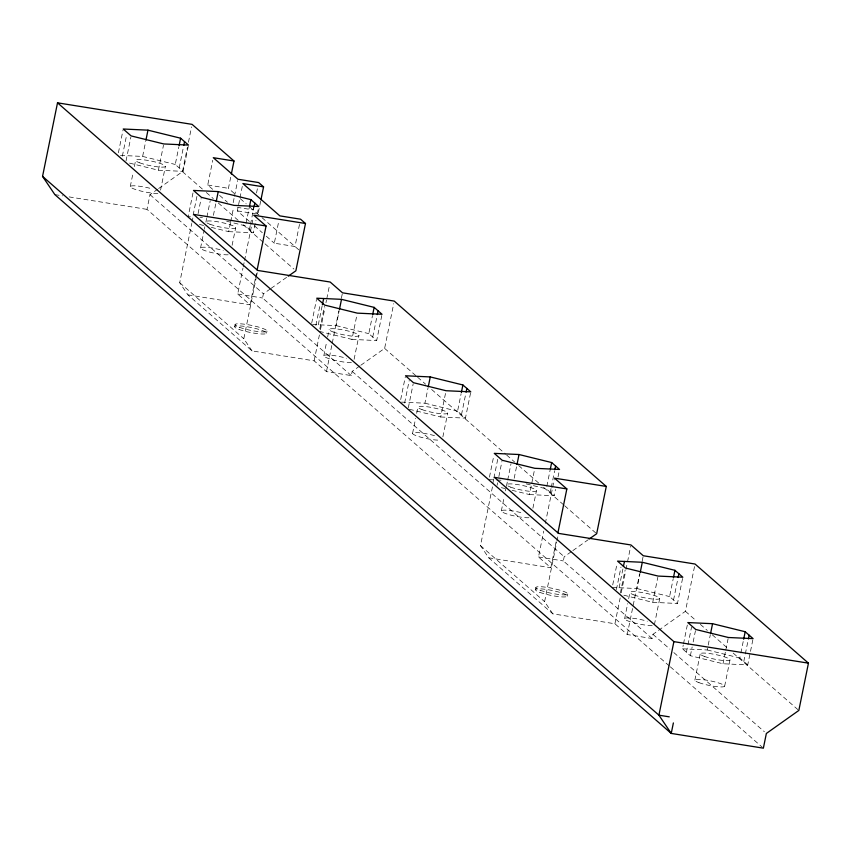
<?xml version="1.0" encoding="UTF-8"?>
<svg xmlns="http://www.w3.org/2000/svg" width="851" height="851" viewBox="0 0 851 851"><rect width="100%" height="100%" fill="white"/><g stroke="black" fill="none" stroke-linecap="round" stroke-linejoin="round"><path stroke-width="0.64" stroke-dasharray="4.25 3.19" d="M118.395 152.786L122.98 130.267M122.342 156.233L126.661 134.969M126.033 160.924L130.863 137.16M130.277 186.571L133.075 172.806M134.352 166.551L135.628 160.307M120.491 155.403L142.628 156.424L145.681 141.415M669.312 665.95L147 209.367L149.989 194.656L157.563 189.294M129.543 163.105L158.403 170.221L163.498 145.202M160.573 190.113L165.402 166.349M188.241 146.34L183.146 171.359L175.253 164.466L178.816 146.957M179.199 167.913L183.529 146.649M158.648 188.528L182.465 171.647L187.401 147.372M188.443 142.255L191.56 126.916M192.986 192.943L188.156 216.707L193.358 216.952M193.113 215.154L196.932 196.39M359.739 366.015L352.154 371.387L351.303 375.589L326.465 371.61L314.136 360.835L252.024 350.899L187.922 294.861L179.71 282.702L191.773 223.419M192.028 222.132L193.347 215.686M198.081 213.601L201.134 198.581M212.665 189.316L207.729 185.007L212.761 160.296M200.549 247.992L204.112 230.483M204.368 229.227L204.878 226.728M205.889 222.09L206.655 218.335M206.899 217.079L210.208 200.825M213.399 215.346L215.952 202.836M234.355 193.496L228.44 188.326L230.823 176.614M233.185 202.655L234.238 197.453M234.504 196.155L237.684 180.54M211.325 227.366L228.674 231.642L230.451 222.888M230.706 221.632L233.504 207.878M249.311 221.356L237.323 210.867L239.705 199.166M239.961 197.857L242.609 184.858M232.11 245.279L235.674 227.77M246.035 223.387L249.343 207.123M253.619 207.272L253.087 209.878L237.567 207.389M256.534 192.964L257.587 187.763M249.471 229.334L250.237 225.589M250.492 224.334L254.045 206.825M255.289 278.968L250.034 304.807L237.706 294.031L242.96 268.193M243.226 266.895L244.28 261.725M244.535 260.438L251.63 225.558M251.896 224.26L253.215 217.803M228.674 231.642L253.417 232.791L255.96 220.281M257.236 214.026L258.247 209.016M234.642 326.72L235.078 324.614M260.672 201.176L258.023 214.186L237.323 210.867M255.555 277.671L256.598 272.501M252.024 350.899L243.811 338.73L256.13 278.171M256.396 276.883L257.449 271.724M351.303 375.589L262.544 297.999L263.406 293.797L269.895 289.202M299.499 224.398L294.999 246.513L274.299 243.205L278.798 221.079M266.554 333.188L266.98 331.092M311.679 323.22L316.519 299.446M315.881 325.412L320.21 304.147M318.306 324.784L322.38 304.775M319.827 328.858L324.401 306.349M314.136 360.835L319.391 334.996M320.444 329.837L324.912 307.871M325.965 302.701L326.486 300.116M326.752 298.829L329.645 284.617M323.816 355.75L326.624 341.996M327.635 336.985L329.167 329.486M326.465 371.61L331.975 344.485M332.241 343.198L338.815 310.892M341.442 297.978L342.23 294.095M312.572 324.518L336.166 325.614L339.219 310.604M319.316 331.369L351.942 339.4L357.037 314.381M354.112 359.292L358.952 335.528M381.78 315.53L376.685 340.549L368.802 333.645L372.366 316.136M372.738 337.102L377.067 315.827M360.813 365.249L384.631 348.378L393.726 303.647M400.693 399.555L405.267 377.036M404.64 403.002L409.214 380.482M408.331 407.703L413.16 383.929M412.575 433.34L415.628 418.33M416.65 413.331L417.926 407.076M401.481 402.119L424.926 403.193L427.979 388.184M409.331 409.257L440.701 416.99L445.796 391.971M442.871 436.882L447.7 413.118M470.539 393.119L465.444 418.128L457.551 411.235L461.114 393.726M461.497 414.682L465.827 393.417M489.453 477.145L493.771 455.87M492.889 483.091L493.644 479.336M493.899 478.081L497.718 459.327M694.522 566.585L685.417 611.305L652.951 634.325L652.089 638.527L627.251 634.548L614.922 623.772L552.81 613.837L488.708 557.799L480.496 545.629L492.559 486.357M497.08 485.283L497.59 482.783M498.867 476.528L501.92 461.519M501.335 510.93L504.132 497.165M505.409 490.91L506.175 487.166M506.419 486.272L507.441 481.272M507.696 480.017L511.004 463.763M514.185 478.283L516.738 465.774M512.111 490.304L529.46 494.58L534.545 469.561M532.896 508.217L536.46 490.708M546.821 486.325L550.129 470.06M550.257 492.272L551.023 488.517M551.278 487.272L554.586 471.007M556.075 541.896L550.82 567.734L538.492 556.958L543.746 531.12M545.321 523.376L552.427 488.495M552.682 487.197L554.267 479.443M529.46 494.58L554.203 495.718L555.469 489.463M558.022 476.954L559.288 470.699M535.439 589.647L535.864 587.552M552.81 613.837L544.597 601.668L556.66 542.395M556.926 541.098L558.235 534.662M652.089 638.527L563.33 560.937L564.192 556.735L571.766 551.363M567.34 596.125L567.766 594.019M612.72 584.903L617.049 563.639M616.411 589.594L620.996 567.085M619.102 587.722L623.166 567.702M620.358 593.051L624.942 570.532M614.922 623.772L620.177 597.934M621.23 592.764L625.698 570.808M625.964 569.51L627.272 563.054M627.538 561.766L630.687 546.257M624.613 618.688L627.666 603.678M628.676 598.678L629.953 592.424M627.251 634.548L639.601 573.829M642.228 560.915L643.016 557.033M612.209 587.403L636.952 588.541L640.005 573.531M623.868 595.221L652.738 602.338L657.823 577.318M654.387 624.73L659.738 598.466M682.566 578.467L677.47 603.476L669.588 596.583L673.152 579.074M673.535 600.029L677.853 578.765M752.827 639.888L747.742 664.908L722.999 663.759L690.374 655.717L682.481 648.824L683.247 645.069M683.502 643.824L687.31 625.059M686.427 652.27L687.693 646.015M687.948 644.771L691.512 627.251M690.374 655.717L692.15 646.962M693.171 641.962L695.458 630.708M694.873 680.109L700.224 653.845M682.481 648.824L707.224 649.973L710.277 634.952M722.999 663.759L725.541 651.249M725.797 650.004L728.094 638.739M724.658 686.151L729.998 659.887M747.742 664.908L739.849 658.004L740.615 654.259M740.87 653.004L743.412 640.495M743.795 661.461L745.072 655.206M745.327 653.951L748.125 640.186M270.98 288.436L287.212 276.926M572.851 550.597L587.998 539.864M158.403 170.221L183.146 171.359M199.868 217.25L202.474 217.367M351.942 339.4L376.685 340.549M440.701 416.99L465.444 418.128M488.942 479.645L495.452 479.943M496.75 480.007L501.962 480.241M652.738 602.338L677.47 603.476M207.729 185.007L228.44 188.326M54.868 194.624L62.655 195.868M69.144 196.911L147 209.367M237.706 294.031L262.544 297.999M187.922 294.861L250.034 304.807M538.492 556.958L563.33 560.937M488.708 557.799L550.82 567.734M142.628 156.424L175.253 164.466M226.696 221.249L245.524 225.887L253.417 232.791M199.442 224.441L203.985 225.558M336.166 325.614L368.802 333.645M424.926 403.193L457.551 411.235M526.226 483.879L546.31 488.825L554.203 495.718M501.367 487.655L504.771 488.495M636.952 588.541L669.588 596.583M707.224 649.973L739.849 658.004M240.269 198.666L246.184 203.836M250.13 207.293L261.023 216.803M262.023 217.675L298.946 249.96M219.569 195.358L227.462 202.251M254.311 225.728L262.31 232.717M266.31 236.206L274.299 243.205M182.465 171.647L202.357 189.039M206.336 192.517L213.303 198.613M218.271 202.953L238.174 220.345M243.141 224.696L264.033 242.96M265.033 243.833L293.882 269.044M384.631 348.378L416.639 376.355M417.639 377.227L425.638 384.216M431.638 389.471L505.643 454.168M506.643 455.04L514.653 462.029M518.653 465.529L538.651 483.017M543.651 487.389L563.66 504.877M564.66 505.749L595.657 532.854M685.417 611.305L696.363 620.879M700.341 624.357L707.309 630.442M712.276 634.793L728.201 648.707M733.168 653.057L797.834 709.585M149.989 194.656L263.406 293.797M352.154 371.387L564.192 556.735M652.951 634.325L669.854 649.111M673.843 652.589L764.368 731.722M670.311 666.822L762.368 747.295M179.71 282.702L243.811 338.73M480.496 545.629L544.597 601.668M157.861 193.368A15.19 2.351 11.5 0 1 137.734 190.198A15.19 2.351 11.5 0 1 132.054 185.858A15.19 2.351 11.5 0 1 151.85 188.773M228.121 254.789A15.19 2.351 11.5 0 1 207.633 251.513A15.19 2.351 11.5 0 1 202.751 247.237A15.19 2.351 11.5 0 1 223.249 250.524M351.399 362.547A15.19 2.351 11.5 0 1 330.901 359.271A15.19 2.351 11.5 0 1 326.029 355.005A15.19 2.351 11.5 0 1 346.517 358.282M528.918 517.727A15.19 2.351 11.5 0 1 508.792 514.557A15.19 2.351 11.5 0 1 503.111 510.206A15.19 2.351 11.5 0 1 522.897 513.132M437.701 440.137A15.19 2.351 11.5 0 1 417.575 436.191A15.19 2.351 11.5 0 1 415.511 432.563A15.19 2.351 11.5 0 1 435.276 435.872M652.185 625.485A15.19 2.351 11.5 0 1 631.697 622.209A15.19 2.351 11.5 0 1 626.815 617.932A15.19 2.351 11.5 0 1 647.303 621.219M421.99 409.597A15.19 2.351 11.5 0 0 447.094 413.607A15.19 2.351 11.5 0 0 429.361 407.076A15.19 2.351 11.5 0 0 421.99 409.597M634.016 594.945A15.19 2.351 11.5 0 0 659.121 598.955A15.19 2.351 11.5 0 0 641.388 592.424A15.19 2.351 11.5 0 0 634.016 594.945M239.429 327.316A16.275 2.521 11.5 0 0 266.32 331.624A16.275 2.521 11.5 0 0 247.333 324.614A16.275 2.521 11.5 0 0 239.429 327.316M540.215 590.254A16.275 2.521 11.5 0 0 567.117 594.551A16.275 2.521 11.5 0 0 548.118 587.552A16.275 2.521 11.5 0 0 540.215 590.254M698.937 682.63A15.19 2.351 11.5 0 0 724.041 686.651A15.19 2.351 11.5 0 0 706.319 680.119A15.19 2.351 11.5 0 0 698.937 682.63M139.692 162.828A15.19 2.351 11.5 0 0 164.796 166.839A15.19 2.351 11.5 0 0 147.063 160.307A15.19 2.351 11.5 0 0 139.692 162.828M209.963 224.249A15.19 2.351 11.5 0 0 235.057 228.259A15.19 2.351 11.5 0 0 217.335 221.728A15.19 2.351 11.5 0 0 209.963 224.249M333.23 332.007A15.19 2.351 11.5 0 0 358.335 336.028A15.19 2.351 11.5 0 0 340.602 329.486A15.19 2.351 11.5 0 0 333.23 332.007M510.749 487.176A15.19 2.351 11.5 0 0 535.843 491.197A15.19 2.351 11.5 0 0 518.121 484.666A15.19 2.351 11.5 0 0 510.749 487.176M704.288 656.366A15.19 2.351 11.5 0 0 729.381 660.387A15.19 2.351 11.5 0 0 711.659 653.845A15.19 2.351 11.5 0 0 704.288 656.366M239.003 329.411A16.275 2.521 11.5 0 0 265.895 333.72A16.275 2.521 11.5 0 0 246.907 326.72A16.275 2.521 11.5 0 0 239.003 329.411M539.789 592.349A16.275 2.521 11.5 0 0 566.681 596.657A16.275 2.521 11.5 0 0 547.693 589.658A16.275 2.521 11.5 0 0 539.789 592.349"/><path stroke-width="1.28" d="M557.916 532.854L566.851 488.931L494.388 477.337L558.501 533.375L630.953 544.97L643.282 555.746L695.033 564.022L808.45 663.163L798.834 710.447L766.357 733.466L763.368 748.167L671.237 733.424L54.868 194.624L42.55 176.38L57.517 102.833L192.081 124.363L233.993 160.999L231.344 174.008M145.936 140.16L147.968 130.16L180.603 138.202L188.496 145.096L163.754 143.947L131.118 135.915L123.225 129.012L147.968 130.16M179.072 145.702L180.603 138.202M183.784 145.393L184.55 141.649M216.197 201.591L218.239 191.581L250.864 199.623L258.757 206.516L234.014 205.378L201.389 197.336L193.496 190.443L218.239 191.581M249.598 205.878L250.864 199.623M254.045 206.825L254.811 203.07M260.938 199.879L263.576 186.869L258.651 182.561L237.95 179.242L213.293 157.69L233.993 160.999M257.13 269.927L266.065 225.994L253.736 215.218L305.488 223.505L295.871 270.788L288.298 276.16M322.38 304.775L323.657 298.52M339.475 309.349L341.506 299.339L374.142 307.381L382.035 314.274L357.292 313.136L324.656 305.094L316.774 298.201L341.506 299.339M372.61 314.891L374.142 307.381M377.323 314.583L378.089 310.828M428.234 386.939L430.266 376.929L462.901 384.971L470.784 391.864L446.052 390.726L413.416 382.684L405.523 375.78L430.266 376.929M461.37 392.471L462.901 384.971M466.082 392.173L466.848 388.418M516.993 464.518L519.025 454.519L551.661 462.55L559.543 469.454L534.8 468.305L502.175 460.274L494.282 453.37L519.025 454.519M550.384 468.805L551.661 462.55M554.841 469.752L555.597 466.008M266.065 225.994L193.602 214.399L257.704 270.437L330.167 282.032L342.496 292.808L394.247 301.094L606.284 486.442L596.657 533.726L589.083 539.087M623.421 566.458L624.443 561.447M640.26 572.287L642.303 562.277L674.928 570.319L682.821 577.212L658.078 576.074L625.442 568.032L617.56 561.128L642.303 562.277M673.407 577.818L674.928 570.319M678.109 577.521L678.875 573.765M57.517 102.833L673.886 641.633L658.919 715.18L671.237 733.424L673.375 722.924M710.532 633.708L712.564 623.698L745.199 631.74L753.082 638.633L728.35 637.495L695.714 629.453L687.821 622.56L712.564 623.698M743.668 639.239L745.199 631.74M748.38 638.941L749.146 635.186M263.576 186.869L242.875 183.55L279.862 215.877L300.563 219.196L305.488 223.505M606.284 486.442L554.522 478.156L566.851 488.931M673.886 641.633L808.45 663.163M669.269 716.84L658.919 715.18L42.55 176.38"/></g></svg>
